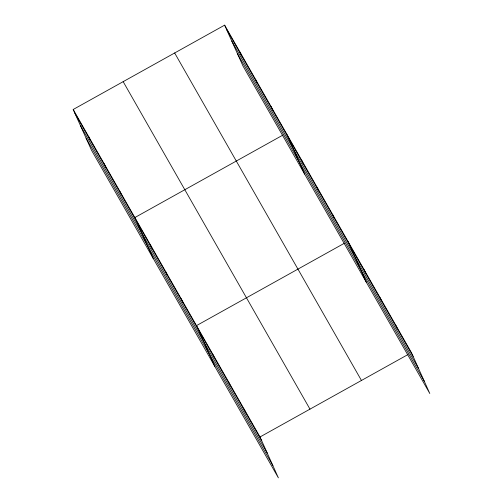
<?xml version="1.0" encoding="UTF-8"?>
<svg xmlns="http://www.w3.org/2000/svg" width="503" height="503" viewBox="0 0 503 503"><rect width="100%" height="100%" fill="white"/><g stroke="black" fill="none" stroke-linecap="round" stroke-linejoin="round"><path stroke-width="0.75" d="M73.199 109.484L260.007 436.969L278.379 477.85L91.571 150.366L73.199 109.484L224.621 25.15L411.429 352.634L429.801 393.516L242.993 66.031L224.621 25.15M282.893 135.1L134.848 217.554L153.22 258.435M344.536 243.169L196.491 325.623L214.863 366.505M260.007 436.969L408.052 354.514M226.344 28.973L413.145 356.464M231.839 41.202L418.641 368.693M237.498 53.802L424.306 381.287M174.654 52.978L361.456 380.469M123.172 81.656L309.974 409.14M74.922 113.307L261.723 440.791M80.417 125.536L267.219 453.021M86.076 138.136L272.884 465.621M395.547 324.8L397.269 328.622M379.671 296.965L381.387 300.788M363.795 269.13L365.511 272.953M347.913 241.289L366.285 282.17M332.502 214.272L334.218 218.101M317.091 187.254L318.808 191.083M301.681 160.237L303.397 164.066M286.27 133.22L304.642 174.101M270.859 106.202L272.576 110.025M255.449 79.185L257.165 83.008M240.032 52.167L241.754 55.99M244.125 409.134L245.848 412.957M228.249 381.299L229.965 385.122M212.367 353.458L214.089 357.287M181.08 298.606L182.796 302.429M165.669 271.589L167.386 275.411M150.259 244.571L151.975 248.394M119.437 190.536L121.154 194.359M104.027 163.519L105.743 167.342M88.61 136.502L90.333 140.324"/></g></svg>
